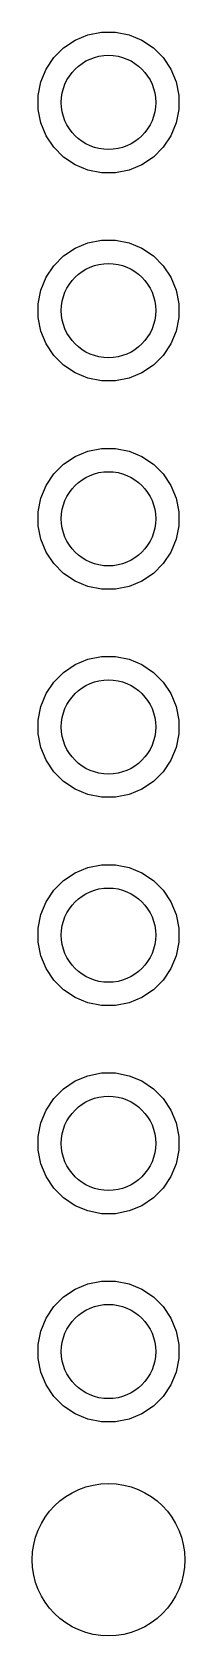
# Model space of a CAD drawing. Header units: inches. Extents: x 5.28 to 6.43, y -5.01 to -3.33.
# Drawn here: x 5.594 to 5.667, y -5.006 to -4.236 of the extents above; entities that cross this region are included whole.
import ezdxf

# ---------------------------------------------------------------- set-up
doc = ezdxf.new("R2010")
doc.units = ezdxf.units.IN
doc.header["$MEASUREMENT"] = 0
doc.layers.add('B.Mask', color=4, linetype='CONTINUOUS', true_color=0x02ffee)

msp = doc.modelspace()

# ---------------------------------------------------------------- linework, layer by layer
at = {"layer": 'B.Mask', "linetype": 'CONTINUOUS'}
for p, q in [((5.61441, -4.23974), (5.62056, -4.23719)), ((5.62056, -4.23719), (5.62709, -4.23589)), ((5.62709, -4.23589), (5.63375, -4.23589)), ((5.63375, -4.23589), (5.64027, -4.23719)), ((5.64027, -4.23719), (5.64642, -4.23974)), ((5.60417, -4.24814), (5.60887, -4.24344)), ((5.60887, -4.24344), (5.61441, -4.23974)), ((5.64642, -4.23974), (5.65196, -4.24344)), ((5.65196, -4.24344), (5.65667, -4.24814)), ((5.60047, -4.25368), (5.60417, -4.24814)), ((5.65667, -4.24814), (5.66036, -4.25368)), ((5.59662, -4.26636), (5.59792, -4.25983)), ((5.59792, -4.25983), (5.60047, -4.25368)), ((5.66036, -4.25368), (5.66291, -4.25983)), ((5.66291, -4.25983), (5.66421, -4.26636)), ((5.59662, -4.27301), (5.59662, -4.26636)), ((5.66421, -4.26636), (5.66421, -4.27301)), ((5.59792, -4.27954), (5.59662, -4.27301)), ((5.66421, -4.27301), (5.66291, -4.27954)), ((5.60047, -4.28569), (5.59792, -4.27954)), ((5.66291, -4.27954), (5.66036, -4.28569)), ((5.60417, -4.29123), (5.60047, -4.28569)), ((5.66036, -4.28569), (5.65667, -4.29123)), ((5.60887, -4.29593), (5.60417, -4.29123)), ((5.61441, -4.29963), (5.60887, -4.29593)), ((5.65196, -4.29593), (5.64642, -4.29963)), ((5.65667, -4.29123), (5.65196, -4.29593)), ((5.62056, -4.30218), (5.61441, -4.29963)), ((5.62709, -4.30348), (5.62056, -4.30218)), ((5.63375, -4.30348), (5.62709, -4.30348)), ((5.64027, -4.30218), (5.63375, -4.30348)), ((5.64642, -4.29963), (5.64027, -4.30218)), ((5.61441, -4.33974), (5.62056, -4.33719)), ((5.62056, -4.33719), (5.62709, -4.33589)), ((5.62709, -4.33589), (5.63375, -4.33589)), ((5.63375, -4.33589), (5.64027, -4.33719)), ((5.64027, -4.33719), (5.64642, -4.33974)), ((5.60417, -4.34814), (5.60888, -4.34344)), ((5.60888, -4.34344), (5.61441, -4.33974)), ((5.64642, -4.33974), (5.65196, -4.34344)), ((5.65196, -4.34344), (5.65667, -4.34814)), ((5.60047, -4.35368), (5.60417, -4.34814)), ((5.65667, -4.34814), (5.66036, -4.35368)), ((5.59662, -4.36636), (5.59792, -4.35983)), ((5.59792, -4.35983), (5.60047, -4.35368)), ((5.66036, -4.35368), (5.66291, -4.35983)), ((5.66291, -4.35983), (5.66421, -4.36636)), ((5.59662, -4.37301), (5.59662, -4.36636)), ((5.66421, -4.36636), (5.66421, -4.37301)), ((5.59792, -4.37954), (5.59662, -4.37301)), ((5.66421, -4.37301), (5.66291, -4.37954)), ((5.60047, -4.38569), (5.59792, -4.37954)), ((5.66291, -4.37954), (5.66036, -4.38569)), ((5.60417, -4.39123), (5.60047, -4.38569)), ((5.60888, -4.39593), (5.60417, -4.39123)), ((5.65667, -4.39123), (5.65196, -4.39593)), ((5.66036, -4.38569), (5.65667, -4.39123)), ((5.61441, -4.39963), (5.60888, -4.39593)), ((5.65196, -4.39593), (5.64642, -4.39963)), ((5.62056, -4.40218), (5.61441, -4.39963)), ((5.62709, -4.40348), (5.62056, -4.40218)), ((5.63375, -4.40348), (5.62709, -4.40348)), ((5.64027, -4.40218), (5.63375, -4.40348)), ((5.64642, -4.39963), (5.64027, -4.40218)), ((5.61441, -4.43974), (5.62056, -4.43719)), ((5.62056, -4.43719), (5.62709, -4.43589)), ((5.62709, -4.43589), (5.63375, -4.43589)), ((5.63375, -4.43589), (5.64028, -4.43719)), ((5.64028, -4.43719), (5.64643, -4.43974)), ((5.60417, -4.44814), (5.60888, -4.44344)), ((5.60888, -4.44344), (5.61441, -4.43974)), ((5.64643, -4.43974), (5.65196, -4.44344)), ((5.65196, -4.44344), (5.65667, -4.44814)), ((5.60047, -4.45368), (5.60417, -4.44814)), ((5.65667, -4.44814), (5.66037, -4.45368)), ((5.59663, -4.46636), (5.59792, -4.45983)), ((5.59792, -4.45983), (5.60047, -4.45368)), ((5.66037, -4.45368), (5.66291, -4.45983)), ((5.66291, -4.45983), (5.66421, -4.46636)), ((5.59663, -4.47301), (5.59663, -4.46636)), ((5.66421, -4.46636), (5.66421, -4.47301)), ((5.59792, -4.47954), (5.59663, -4.47301)), ((5.66421, -4.47301), (5.66291, -4.47954)), ((5.60047, -4.48569), (5.59792, -4.47954)), ((5.66291, -4.47954), (5.66037, -4.48569)), ((5.60417, -4.49123), (5.60047, -4.48569)), ((5.60888, -4.49593), (5.60417, -4.49123)), ((5.65667, -4.49123), (5.65196, -4.49593)), ((5.66037, -4.48569), (5.65667, -4.49123)), ((5.61441, -4.49963), (5.60888, -4.49593)), ((5.65196, -4.49593), (5.64643, -4.49963)), ((5.62056, -4.50218), (5.61441, -4.49963)), ((5.62709, -4.50348), (5.62056, -4.50218)), ((5.63375, -4.50348), (5.62709, -4.50348)), ((5.64028, -4.50218), (5.63375, -4.50348)), ((5.64643, -4.49963), (5.64028, -4.50218)), ((5.61441, -4.53974), (5.62056, -4.53719)), ((5.62056, -4.53719), (5.62709, -4.53589)), ((5.62709, -4.53589), (5.63375, -4.53589)), ((5.63375, -4.53589), (5.64028, -4.53719)), ((5.64028, -4.53719), (5.64643, -4.53974)), ((5.60417, -4.54814), (5.60888, -4.54344)), ((5.60888, -4.54344), (5.61441, -4.53974)), ((5.64643, -4.53974), (5.65196, -4.54344)), ((5.65196, -4.54344), (5.65667, -4.54814)), ((5.60047, -4.55368), (5.60417, -4.54814)), ((5.65667, -4.54814), (5.66037, -4.55368)), ((5.59663, -4.56636), (5.59792, -4.55983)), ((5.59792, -4.55983), (5.60047, -4.55368)), ((5.66037, -4.55368), (5.66291, -4.55983)), ((5.66291, -4.55983), (5.66421, -4.56636)), ((5.59663, -4.57301), (5.59663, -4.56636)), ((5.66421, -4.56636), (5.66421, -4.57301)), ((5.59792, -4.57954), (5.59663, -4.57301)), ((5.66421, -4.57301), (5.66291, -4.57954)), ((5.60047, -4.58569), (5.59792, -4.57954)), ((5.66291, -4.57954), (5.66037, -4.58569)), ((5.60417, -4.59123), (5.60047, -4.58569)), ((5.60888, -4.59593), (5.60417, -4.59123)), ((5.65667, -4.59123), (5.65196, -4.59593)), ((5.66037, -4.58569), (5.65667, -4.59123)), ((5.61441, -4.59963), (5.60888, -4.59593)), ((5.65196, -4.59593), (5.64643, -4.59963)), ((5.62056, -4.60218), (5.61441, -4.59963)), ((5.62709, -4.60348), (5.62056, -4.60218)), ((5.63375, -4.60348), (5.62709, -4.60348)), ((5.64028, -4.60218), (5.63375, -4.60348)), ((5.64643, -4.59963), (5.64028, -4.60218)), ((5.61441, -4.63974), (5.62056, -4.63719)), ((5.62056, -4.63719), (5.62709, -4.63589)), ((5.62709, -4.63589), (5.63375, -4.63589)), ((5.63375, -4.63589), (5.64028, -4.63719)), ((5.64028, -4.63719), (5.64643, -4.63974)), ((5.60417, -4.64814), (5.60888, -4.64344)), ((5.60888, -4.64344), (5.61441, -4.63974)), ((5.64643, -4.63974), (5.65196, -4.64344)), ((5.65196, -4.64344), (5.65667, -4.64814)), ((5.60047, -4.65368), (5.60417, -4.64814)), ((5.65667, -4.64814), (5.66037, -4.65368)), ((5.59663, -4.66636), (5.59793, -4.65983)), ((5.59793, -4.65983), (5.60047, -4.65368)), ((5.66037, -4.65368), (5.66291, -4.65983)), ((5.66291, -4.65983), (5.66421, -4.66636)), ((5.59663, -4.67301), (5.59663, -4.66636)), ((5.66421, -4.66636), (5.66421, -4.67301)), ((5.59793, -4.67954), (5.59663, -4.67301)), ((5.66421, -4.67301), (5.66291, -4.67954)), ((5.60047, -4.68569), (5.59793, -4.67954)), ((5.66291, -4.67954), (5.66037, -4.68569)), ((5.60417, -4.69123), (5.60047, -4.68569)), ((5.60888, -4.69593), (5.60417, -4.69123)), ((5.65667, -4.69123), (5.65196, -4.69593)), ((5.66037, -4.68569), (5.65667, -4.69123)), ((5.61441, -4.69963), (5.60888, -4.69593)), ((5.65196, -4.69593), (5.64643, -4.69963)), ((5.62056, -4.70218), (5.61441, -4.69963)), ((5.62709, -4.70348), (5.62056, -4.70218)), ((5.63375, -4.70348), (5.62709, -4.70348)), ((5.64028, -4.70218), (5.63375, -4.70348)), ((5.64643, -4.69963), (5.64028, -4.70218)), ((5.61441, -4.73974), (5.62056, -4.73719)), ((5.62056, -4.73719), (5.62709, -4.73589)), ((5.62709, -4.73589), (5.63375, -4.73589)), ((5.63375, -4.73589), (5.64028, -4.73719)), ((5.64028, -4.73719), (5.64643, -4.73974)), ((5.60417, -4.74814), (5.60888, -4.74344)), ((5.60888, -4.74344), (5.61441, -4.73974)), ((5.64643, -4.73974), (5.65196, -4.74344)), ((5.65196, -4.74344), (5.65667, -4.74814)), ((5.60047, -4.75368), (5.60417, -4.74814)), ((5.65667, -4.74814), (5.66037, -4.75368)), ((5.59663, -4.76636), (5.59793, -4.75983)), ((5.59793, -4.75983), (5.60047, -4.75368)), ((5.66037, -4.75368), (5.66292, -4.75983)), ((5.66292, -4.75983), (5.66421, -4.76636)), ((5.59663, -4.77301), (5.59663, -4.76636)), ((5.66421, -4.76636), (5.66421, -4.77301)), ((5.59793, -4.77954), (5.59663, -4.77301)), ((5.66421, -4.77301), (5.66292, -4.77954)), ((5.60047, -4.78569), (5.59793, -4.77954)), ((5.66292, -4.77954), (5.66037, -4.78569)), ((5.60417, -4.79123), (5.60047, -4.78569)), ((5.60888, -4.79593), (5.60417, -4.79123)), ((5.65667, -4.79123), (5.65196, -4.79593)), ((5.66037, -4.78569), (5.65667, -4.79123)), ((5.61441, -4.79963), (5.60888, -4.79593)), ((5.62056, -4.80218), (5.61441, -4.79963)), ((5.64643, -4.79963), (5.64028, -4.80218)), ((5.65196, -4.79593), (5.64643, -4.79963)), ((5.62709, -4.80348), (5.62056, -4.80218)), ((5.63375, -4.80348), (5.62709, -4.80348)), ((5.64028, -4.80218), (5.63375, -4.80348)), ((5.61441, -4.83974), (5.62056, -4.83719)), ((5.62056, -4.83719), (5.62709, -4.83589)), ((5.62709, -4.83589), (5.63375, -4.83589)), ((5.63375, -4.83589), (5.64028, -4.83719)), ((5.64028, -4.83719), (5.64643, -4.83974)), ((5.60417, -4.84814), (5.60888, -4.84344)), ((5.60888, -4.84344), (5.61441, -4.83974)), ((5.64643, -4.83974), (5.65196, -4.84344)), ((5.65196, -4.84344), (5.65667, -4.84814)), ((5.60047, -4.85368), (5.60417, -4.84814)), ((5.65667, -4.84814), (5.66037, -4.85368)), ((5.59663, -4.86636), (5.59793, -4.85983)), ((5.59793, -4.85983), (5.60047, -4.85368)), ((5.66037, -4.85368), (5.66292, -4.85983)), ((5.66292, -4.85983), (5.66421, -4.86636)), ((5.59663, -4.87301), (5.59663, -4.86636)), ((5.66421, -4.86636), (5.66421, -4.87301)), ((5.59793, -4.87954), (5.59663, -4.87301)), ((5.66421, -4.87301), (5.66292, -4.87954)), ((5.60047, -4.88569), (5.59793, -4.87954)), ((5.66292, -4.87954), (5.66037, -4.88569)), ((5.60417, -4.89123), (5.60047, -4.88569)), ((5.60888, -4.89593), (5.60417, -4.89123)), ((5.65667, -4.89123), (5.65196, -4.89593)), ((5.66037, -4.88569), (5.65667, -4.89123)), ((5.61441, -4.89963), (5.60888, -4.89593)), ((5.62056, -4.90218), (5.61441, -4.89963)), ((5.64643, -4.89963), (5.64028, -4.90218)), ((5.65196, -4.89593), (5.64643, -4.89963)), ((5.62709, -4.90348), (5.62056, -4.90218)), ((5.63375, -4.90348), (5.62709, -4.90348)), ((5.64028, -4.90218), (5.63375, -4.90348))]:
    msp.add_line(p, q, dxfattribs=at)
at = {"layer": 'B.Mask'}
for centre, radius in [((5.63042, -4.26969), 0.02264), ((5.63042, -4.26969), 0.02264), ((5.63042, -4.36969), 0.02264), ((5.63042, -4.36969), 0.02264), ((5.63042, -4.46969), 0.02264), ((5.63042, -4.46969), 0.02264), ((5.63042, -4.56969), 0.02264), ((5.63042, -4.56969), 0.02264), ((5.63042, -4.66969), 0.02264), ((5.63042, -4.66969), 0.02264), ((5.63042, -4.76969), 0.02264), ((5.63042, -4.76969), 0.02264), ((5.63042, -4.86969), 0.02264), ((5.63042, -4.86969), 0.02264), ((5.63042, -4.96969), 0.03661), ((5.63042, -4.96969), 0.03661)]:
    msp.add_circle(centre, radius, dxfattribs=at)

doc.saveas('drawing.dxf')
